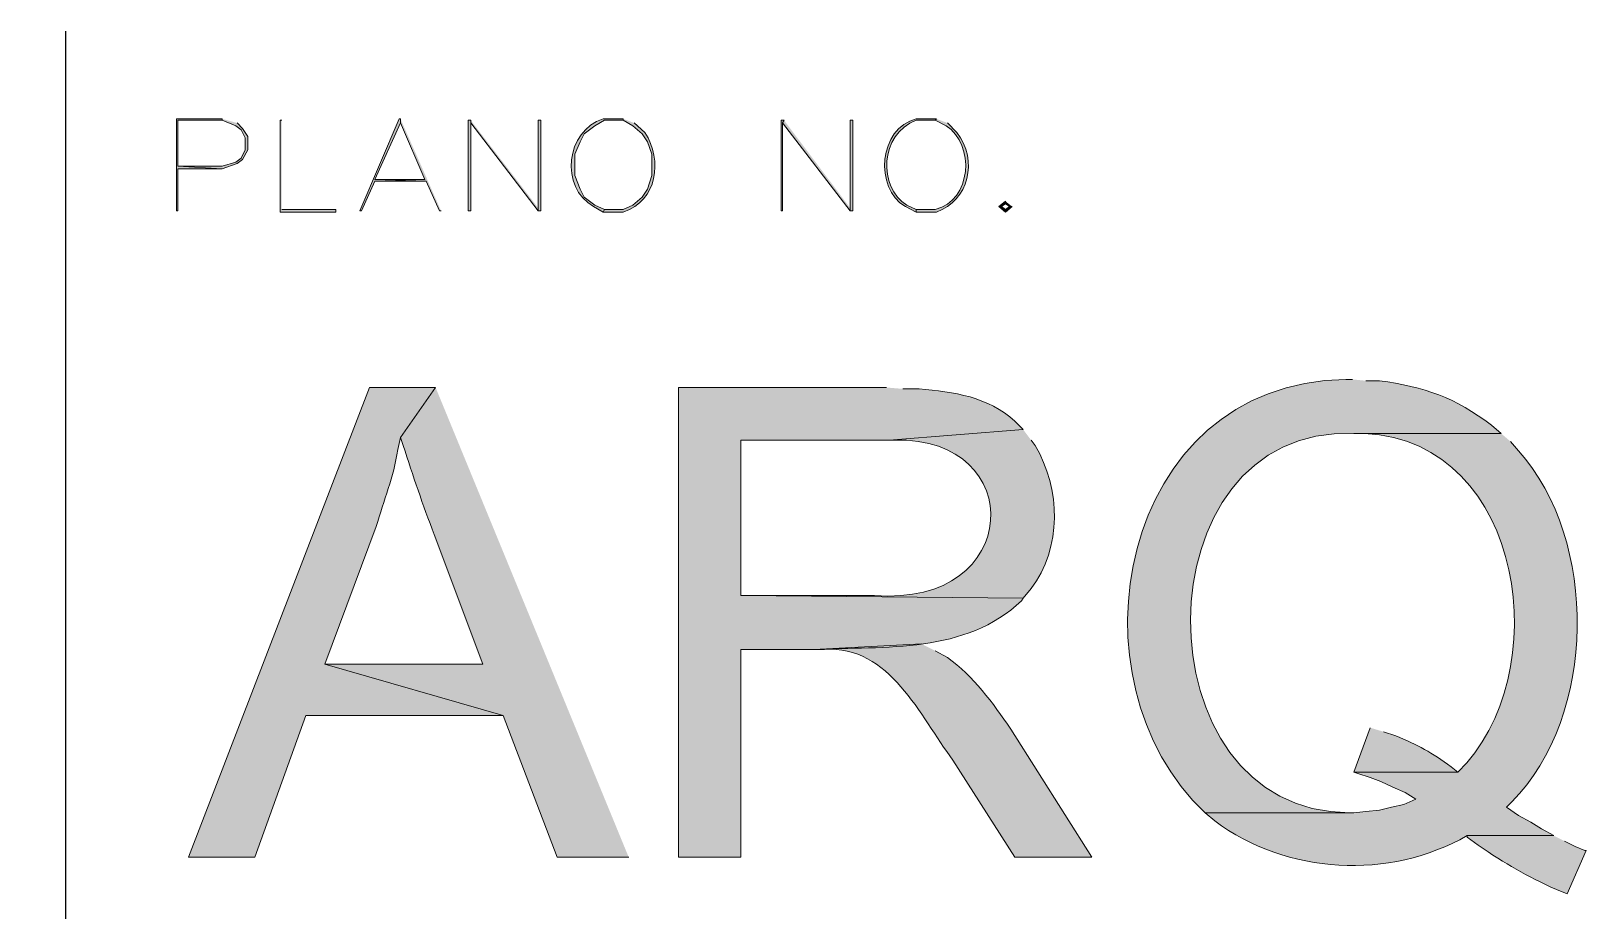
# Model space of a CAD drawing. Header units: millimetres. Extents: x -3 to 3438, y -2371 to 140.
# Drawn here: x 568.99 to 578.11, y -61.13 to -55.98 of the extents above; entities that cross this region are included whole.
import ezdxf

# ---------------------------------------------------------------- set-up
doc = ezdxf.new("R2010")
doc.units = ezdxf.units.MM
doc.layers.add('1- 3', color=3, linetype='Continuous')

msp = doc.modelspace()

# ---------------------------------------------------------------- hatches: boundary and pattern name
at = {"layer": '1- 3'}
for points in [[(570.1082, -56.4926), (569.8397, -56.4926), (569.8397, -57.0297), (569.8476, -57.0297), (569.8476, -56.7848), (570.1082, -56.7848), (569.8476, -56.769), (569.8476, -56.5005), (570.1082, -56.5005)], [(570.1082, -56.4926), (570.1082, -56.5005), (570.1872, -56.5321), (570.2188, -56.5557), (570.2425, -56.6031), (570.2425, -56.6742), (570.2188, -56.7216), (570.1872, -56.7453), (570.1082, -56.769), (569.8476, -56.769), (570.1082, -56.7848), (570.1951, -56.7532), (570.2267, -56.7295), (570.2583, -56.6742), (570.2583, -56.5952), (570.2267, -56.5478), (570.1951, -56.5163)], [(570.4558, -56.5005), (570.4479, -56.5005), (570.4479, -57.0376), (570.7717, -57.0376), (570.7717, -57.0218), (570.4558, -57.0218)], [(571.1509, -56.4926), (571.143, -56.4926), (570.9139, -57.0297), (570.9218, -57.0297), (571.0008, -56.8559), (571.301, -56.8559), (571.0008, -56.848), (571.1509, -56.5163)], [(571.1509, -56.4926), (571.1509, -56.5163), (571.2931, -56.848), (571.0008, -56.848), (571.301, -56.8559), (571.3799, -57.0297), (571.3878, -57.0297)], [(571.5616, -56.5005), (571.5458, -56.5005), (571.5458, -57.0297), (571.5616, -57.0297), (571.5616, -56.5163)], [(571.5616, -56.5005), (571.5616, -56.5163), (571.9566, -57.0297), (571.9566, -57.0139)], [(571.9724, -57.0297), (571.9724, -56.5005), (571.9566, -56.5005), (571.9566, -57.0297)], [(573.3942, -56.5005), (573.3784, -56.5005), (573.3784, -57.0297), (573.3863, -57.0297), (573.3863, -56.5163)], [(573.3942, -56.5005), (573.3863, -56.5163), (573.7812, -57.0297), (573.7812, -57.0139)], [(573.797, -57.0297), (573.797, -56.5005), (573.7812, -56.5005), (573.7812, -57.0297)], [(574.6896, -56.9744), (574.6501, -57.006), (574.6896, -57.0376), (574.6896, -57.0218), (574.6659, -57.006), (574.6896, -56.9902)], [(574.6896, -56.9744), (574.6896, -56.9902), (574.7133, -57.006), (574.6896, -57.0218), (574.6896, -57.0376), (574.7291, -57.006)]]:
    msp.add_hatch(color=256, dxfattribs=at).paths.add_polyline_path(points)
h = msp.add_hatch(color=256, dxfattribs=at)
edge = h.paths.add_edge_path()
edge.add_spline(control_points=[(572.4542, -56.4926), (572.4542, -56.4926), (572.3357, -56.4926), (572.3357, -56.4926), (572.117, -56.5609), (572.0812, -56.8926), (572.2804, -57.006), (572.2804, -57.006), (572.3357, -57.0376), (572.3357, -57.0376), (572.3357, -57.0376), (572.3436, -57.0218), (572.3436, -57.0218), (572.3436, -57.0218), (572.2883, -56.9981), (572.2883, -56.9981), (572.2883, -56.9981), (572.2251, -56.9507), (572.2251, -56.9507), (572.2251, -56.9507), (572.2014, -56.9033), (572.2014, -56.9033), (572.2014, -56.9033), (572.1698, -56.8243), (572.1698, -56.8243), (572.1698, -56.8243), (572.1698, -56.6979), (572.1698, -56.6979), (572.1698, -56.6979), (572.2014, -56.6268), (572.2014, -56.6268), (572.2014, -56.6268), (572.2251, -56.5794), (572.2251, -56.5794), (572.2251, -56.5794), (572.2883, -56.5321), (572.2883, -56.5321), (572.2883, -56.5321), (572.3436, -56.5005), (572.3436, -56.5005), (572.3436, -56.5005), (572.4542, -56.5005), (572.4542, -56.5005)], knot_values=[0, 0, 0, 0, 0.035278, 0.035278, 0.035278, 0.070556, 0.070556, 0.070556, 0.105833, 0.105833, 0.105833, 0.141111, 0.141111, 0.141111, 0.176389, 0.176389, 0.176389, 0.211667, 0.211667, 0.211667, 0.246944, 0.246944, 0.246944, 0.282222, 0.282222, 0.282222, 0.3175, 0.3175, 0.3175, 0.352778, 0.352778, 0.352778, 0.388056, 0.388056, 0.388056, 0.423333, 0.423333, 0.423333, 0.458611, 0.458611, 0.458611, 0.493889, 0.493889, 0.493889, 0.493889], degree=3, periodic=0)
edge.add_line((572.4542, -56.5005), (572.4542, -56.4926))
h = msp.add_hatch(color=256, dxfattribs=at)
edge = h.paths.add_edge_path()
edge.add_spline(control_points=[(572.4542, -56.4926), (572.4542, -56.4926), (572.4542, -56.5005), (572.4542, -56.5005), (572.4542, -56.5005), (572.5095, -56.5321), (572.5095, -56.5321), (572.5095, -56.5321), (572.5648, -56.5794), (572.5648, -56.5794), (572.5648, -56.5794), (572.5964, -56.6268), (572.5964, -56.6268), (572.5964, -56.6268), (572.6201, -56.6979), (572.6201, -56.6979), (572.6201, -56.6979), (572.6201, -56.8243), (572.6201, -56.8243), (572.6201, -56.8243), (572.5964, -56.9033), (572.5964, -56.9033), (572.5964, -56.9033), (572.5648, -56.9507), (572.5648, -56.9507), (572.5648, -56.9507), (572.5095, -56.9981), (572.5095, -56.9981), (572.5095, -56.9981), (572.4542, -57.0218), (572.4542, -57.0218), (572.4542, -57.0218), (572.3436, -57.0218), (572.3436, -57.0218), (572.3436, -57.0218), (572.3357, -57.0376), (572.3357, -57.0376), (572.3357, -57.0376), (572.4542, -57.0376), (572.4542, -57.0376), (572.653, -56.972), (572.6862, -56.7357), (572.5806, -56.5715), (572.5806, -56.5715), (572.5174, -56.5163), (572.5174, -56.5163)], knot_values=[0, 0, 0, 0, 0.035278, 0.035278, 0.035278, 0.070556, 0.070556, 0.070556, 0.105833, 0.105833, 0.105833, 0.141111, 0.141111, 0.141111, 0.176389, 0.176389, 0.176389, 0.211667, 0.211667, 0.211667, 0.246944, 0.246944, 0.246944, 0.282222, 0.282222, 0.282222, 0.3175, 0.3175, 0.3175, 0.352778, 0.352778, 0.352778, 0.388056, 0.388056, 0.388056, 0.423333, 0.423333, 0.423333, 0.458611, 0.458611, 0.458611, 0.493889, 0.493889, 0.493889, 0.529167, 0.529167, 0.529167, 0.529167], degree=3, periodic=0)
edge.add_line((572.5174, -56.5163), (572.4542, -56.4926))
h = msp.add_hatch(color=256, dxfattribs=at)
edge = h.paths.add_edge_path()
edge.add_spline(control_points=[(574.2867, -56.4926), (574.2867, -56.4926), (574.1683, -56.4926), (574.1683, -56.4926), (573.9484, -56.544), (573.9192, -56.8982), (574.1051, -57.006), (574.1051, -57.006), (574.1683, -57.0376), (574.1683, -57.0376), (574.1683, -57.0376), (574.1683, -57.0218), (574.1683, -57.0218), (574.1683, -57.0218), (574.113, -56.9981), (574.113, -56.9981), (573.9429, -56.892), (573.953, -56.5817), (574.1683, -56.5005), (574.1683, -56.5005), (574.2788, -56.5005), (574.2788, -56.5005)], knot_values=[0, 0, 0, 0, 0.035278, 0.035278, 0.035278, 0.070556, 0.070556, 0.070556, 0.105833, 0.105833, 0.105833, 0.141111, 0.141111, 0.141111, 0.176389, 0.176389, 0.176389, 0.211667, 0.211667, 0.211667, 0.246944, 0.246944, 0.246944, 0.246944], degree=3, periodic=0)
edge.add_line((574.2788, -56.5005), (574.2867, -56.4926))
h = msp.add_hatch(color=256, dxfattribs=at)
edge = h.paths.add_edge_path()
edge.add_spline(control_points=[(574.2867, -56.4926), (574.2867, -56.4926), (574.2788, -56.5005), (574.2788, -56.5005), (574.2788, -56.5005), (574.342, -56.5321), (574.342, -56.5321), (574.515, -56.6424), (574.4917, -56.9733), (574.2788, -57.0218), (574.2788, -57.0218), (574.1683, -57.0218), (574.1683, -57.0218), (574.1683, -57.0218), (574.1683, -57.0376), (574.1683, -57.0376), (574.1683, -57.0376), (574.2867, -57.0376), (574.2867, -57.0376), (574.4709, -56.9719), (574.5352, -56.7364), (574.4052, -56.5715), (574.4052, -56.5715), (574.3499, -56.5163), (574.3499, -56.5163)], knot_values=[0, 0, 0, 0, 0.035278, 0.035278, 0.035278, 0.070556, 0.070556, 0.070556, 0.105833, 0.105833, 0.105833, 0.141111, 0.141111, 0.141111, 0.176389, 0.176389, 0.176389, 0.211667, 0.211667, 0.211667, 0.246944, 0.246944, 0.246944, 0.282222, 0.282222, 0.282222, 0.282222], degree=3, periodic=0)
edge.add_line((574.3499, -56.5163), (574.2867, -56.4926))
h = msp.add_hatch(color=256, dxfattribs=at)
edge = h.paths.add_edge_path()
edge.add_spline(control_points=[(576.7196, -58.017), (576.7196, -58.017), (576.6801, -58.017), (576.6801, -58.017), (575.3433, -58.0376), (575.0353, -59.7903), (575.8586, -60.5526), (575.8586, -60.5526), (576.7275, -60.5526), (576.7275, -60.5526), (576.7275, -60.5526), (576.7038, -60.5526), (576.7038, -60.5526), (575.4555, -60.5555), (575.46, -58.279), (576.7275, -58.333), (576.7275, -58.333), (577.5885, -58.333), (577.5885, -58.333), (577.5885, -58.333), (577.5332, -58.2856), (577.5332, -58.2856), (577.3219, -58.1238), (577.1392, -58.0596), (576.8776, -58.0249), (576.8776, -58.0249), (576.7986, -58.0249), (576.7986, -58.0249)], knot_values=[0, 0, 0, 0, 0.035278, 0.035278, 0.035278, 0.070556, 0.070556, 0.070556, 0.105833, 0.105833, 0.105833, 0.141111, 0.141111, 0.141111, 0.176389, 0.176389, 0.176389, 0.211667, 0.211667, 0.211667, 0.246944, 0.246944, 0.246944, 0.282222, 0.282222, 0.282222, 0.3175, 0.3175, 0.3175, 0.3175], degree=3, periodic=0)
edge.add_line((576.7986, -58.0249), (576.7196, -58.017))
h = msp.add_hatch(color=256, dxfattribs=at)
edge = h.paths.add_edge_path()
edge.add_spline(control_points=[(571.3562, -58.0644), (571.3562, -58.0644), (570.9692, -58.0644), (570.9692, -58.0644), (570.9692, -58.0644), (569.9107, -60.8133), (569.9107, -60.8133), (569.9107, -60.8133), (570.2978, -60.8133), (570.2978, -60.8133), (570.2978, -60.8133), (570.5979, -59.9839), (570.5979, -59.9839), (570.5979, -59.9839), (571.7512, -59.9839), (571.7512, -59.9839), (571.7512, -59.9839), (570.7085, -59.6837), (570.7085, -59.6837), (570.7085, -59.6837), (571.0087, -58.878), (571.0087, -58.878), (571.0542, -58.7206), (571.1102, -58.5935), (571.1351, -58.4278), (571.1351, -58.4278), (571.1509, -58.3567), (571.1509, -58.3567)], knot_values=[0, 0, 0, 0, 0.035278, 0.035278, 0.035278, 0.070556, 0.070556, 0.070556, 0.105833, 0.105833, 0.105833, 0.141111, 0.141111, 0.141111, 0.176389, 0.176389, 0.176389, 0.211667, 0.211667, 0.211667, 0.246944, 0.246944, 0.246944, 0.282222, 0.282222, 0.282222, 0.3175, 0.3175, 0.3175, 0.3175], degree=3, periodic=0)
edge.add_line((571.1509, -58.3567), (571.3562, -58.0644))
h = msp.add_hatch(color=256, dxfattribs=at)
edge = h.paths.add_edge_path()
edge.add_spline(control_points=[(571.3562, -58.0644), (571.3562, -58.0644), (571.1509, -58.3567), (571.1509, -58.3567), (571.1509, -58.3567), (571.1667, -58.4041), (571.1667, -58.4041), (571.2235, -58.5817), (571.2816, -58.7507), (571.3483, -58.9254), (571.3483, -58.9254), (571.6327, -59.6837), (571.6327, -59.6837), (571.6327, -59.6837), (570.7085, -59.6837), (570.7085, -59.6837), (570.7085, -59.6837), (571.7512, -59.9839), (571.7512, -59.9839), (571.7512, -59.9839), (572.0671, -60.8133), (572.0671, -60.8133), (572.0671, -60.8133), (572.4858, -60.8133), (572.4858, -60.8133)], knot_values=[0, 0, 0, 0, 0.035278, 0.035278, 0.035278, 0.070556, 0.070556, 0.070556, 0.105833, 0.105833, 0.105833, 0.141111, 0.141111, 0.141111, 0.176389, 0.176389, 0.176389, 0.211667, 0.211667, 0.211667, 0.246944, 0.246944, 0.246944, 0.282222, 0.282222, 0.282222, 0.282222], degree=3, periodic=0)
edge.add_line((572.4858, -60.8133), (571.3562, -58.0644))
h = msp.add_hatch(color=256, dxfattribs=at)
edge = h.paths.add_edge_path()
edge.add_spline(control_points=[(573.9945, -58.0644), (573.9945, -58.0644), (572.778, -58.0644), (572.778, -58.0644), (572.778, -58.0644), (572.778, -60.8133), (572.778, -60.8133), (572.778, -60.8133), (573.1414, -60.8133), (573.1414, -60.8133), (573.1414, -60.8133), (573.1414, -59.5968), (573.1414, -59.5968), (573.1414, -59.5968), (573.5679, -59.5968), (573.5679, -59.5968), (573.9879, -59.5788), (574.4546, -59.6232), (574.7844, -59.3125), (574.7844, -59.3125), (574.7923, -59.2967), (574.7923, -59.2967), (574.7923, -59.2967), (573.1414, -59.2809), (573.1414, -59.2809), (573.1414, -59.2809), (573.1414, -58.3725), (573.1414, -58.3725), (573.1414, -58.3725), (574.0103, -58.3725), (574.0103, -58.3725), (574.0103, -58.3725), (574.7923, -58.3093), (574.7923, -58.3093), (574.7923, -58.3093), (574.7449, -58.2619), (574.7449, -58.2619), (574.5878, -58.118), (574.3888, -58.09), (574.184, -58.0723), (574.184, -58.0723), (574.0893, -58.0723), (574.0893, -58.0723)], knot_values=[0, 0, 0, 0, 0.035278, 0.035278, 0.035278, 0.070556, 0.070556, 0.070556, 0.105833, 0.105833, 0.105833, 0.141111, 0.141111, 0.141111, 0.176389, 0.176389, 0.176389, 0.211667, 0.211667, 0.211667, 0.246944, 0.246944, 0.246944, 0.282222, 0.282222, 0.282222, 0.3175, 0.3175, 0.3175, 0.352778, 0.352778, 0.352778, 0.388056, 0.388056, 0.388056, 0.423333, 0.423333, 0.423333, 0.458611, 0.458611, 0.458611, 0.493889, 0.493889, 0.493889, 0.493889], degree=3, periodic=0)
edge.add_line((574.0893, -58.0723), (573.9945, -58.0644))
h = msp.add_hatch(color=256, dxfattribs=at)
edge = h.paths.add_edge_path()
edge.add_spline(control_points=[(574.7923, -58.3093), (574.7923, -58.3093), (574.0103, -58.3725), (574.0103, -58.3725), (574.0103, -58.3725), (574.0419, -58.3725), (574.0419, -58.3725), (574.825, -58.3485), (574.7937, -59.3537), (573.9234, -59.2809), (573.9234, -59.2809), (573.1414, -59.2809), (573.1414, -59.2809), (573.1414, -59.2809), (574.7923, -59.2967), (574.7923, -59.2967), (574.7923, -59.2967), (574.8397, -59.2414), (574.8397, -59.2414), (575.0215, -59.0056), (575.0136, -58.6551), (574.8634, -58.4041), (574.8634, -58.4041), (574.8397, -58.3725), (574.8397, -58.3725)], knot_values=[0, 0, 0, 0, 0.035278, 0.035278, 0.035278, 0.070556, 0.070556, 0.070556, 0.105833, 0.105833, 0.105833, 0.141111, 0.141111, 0.141111, 0.176389, 0.176389, 0.176389, 0.211667, 0.211667, 0.211667, 0.246944, 0.246944, 0.246944, 0.282222, 0.282222, 0.282222, 0.282222], degree=3, periodic=0)
edge.add_line((574.8397, -58.3725), (574.7923, -58.3093))
h = msp.add_hatch(color=256, dxfattribs=at)
edge = h.paths.add_edge_path()
edge.add_spline(control_points=[(577.5885, -58.333), (577.5885, -58.333), (576.7275, -58.333), (576.7275, -58.333), (576.7275, -58.333), (576.7907, -58.333), (576.7907, -58.333), (577.7355, -58.3792), (577.9143, -59.7555), (577.3357, -60.3156), (577.3357, -60.3156), (576.7275, -60.3156), (576.7275, -60.3156), (576.7275, -60.3156), (576.7512, -60.3235), (576.7512, -60.3235), (576.7512, -60.3235), (576.8223, -60.3472), (576.8223, -60.3472), (576.8223, -60.3472), (576.8855, -60.3709), (576.8855, -60.3709), (576.8855, -60.3709), (576.9566, -60.4025), (576.9566, -60.4025), (576.9566, -60.4025), (577.0277, -60.4341), (577.0277, -60.4341), (577.0277, -60.4341), (577.0908, -60.4736), (577.0908, -60.4736), (577.0908, -60.4736), (577.0198, -60.5052), (577.0198, -60.5052), (577.0198, -60.5052), (576.9487, -60.521), (576.9487, -60.521), (576.9487, -60.521), (576.8776, -60.5368), (576.8776, -60.5368), (576.8776, -60.5368), (576.7986, -60.5447), (576.7986, -60.5447), (576.7986, -60.5447), (576.7275, -60.5526), (576.7275, -60.5526), (576.7275, -60.5526), (575.8586, -60.5526), (575.8586, -60.5526), (575.8586, -60.5526), (575.9139, -60.6), (575.9139, -60.6), (576.3377, -60.9163), (576.9335, -60.947), (577.391, -60.6869), (577.391, -60.6869), (577.8965, -60.6869), (577.8965, -60.6869), (577.8965, -60.6869), (577.8254, -60.6474), (577.8254, -60.6474), (577.8254, -60.6474), (577.7622, -60.6079), (577.7622, -60.6079), (577.7622, -60.6079), (577.6912, -60.5684), (577.6912, -60.5684), (577.6912, -60.5684), (577.6201, -60.521), (577.6201, -60.521), (577.6201, -60.521), (577.6517, -60.4894), (577.6517, -60.4894), (578.1492, -59.9886), (578.1601, -58.956), (577.6912, -58.4357), (577.6912, -58.4357), (577.6438, -58.3804), (577.6438, -58.3804)], knot_values=[0, 0, 0, 0, 0.035278, 0.035278, 0.035278, 0.070556, 0.070556, 0.070556, 0.105833, 0.105833, 0.105833, 0.141111, 0.141111, 0.141111, 0.176389, 0.176389, 0.176389, 0.211667, 0.211667, 0.211667, 0.246944, 0.246944, 0.246944, 0.282222, 0.282222, 0.282222, 0.3175, 0.3175, 0.3175, 0.352778, 0.352778, 0.352778, 0.388056, 0.388056, 0.388056, 0.423333, 0.423333, 0.423333, 0.458611, 0.458611, 0.458611, 0.493889, 0.493889, 0.493889, 0.529167, 0.529167, 0.529167, 0.564444, 0.564444, 0.564444, 0.599722, 0.599722, 0.599722, 0.635, 0.635, 0.635, 0.670278, 0.670278, 0.670278, 0.705556, 0.705556, 0.705556, 0.740833, 0.740833, 0.740833, 0.776111, 0.776111, 0.776111, 0.811389, 0.811389, 0.811389, 0.846667, 0.846667, 0.846667, 0.881944, 0.881944, 0.881944, 0.917222, 0.917222, 0.917222, 0.917222], degree=3, periodic=0)
edge.add_line((577.6438, -58.3804), (577.5885, -58.333))
h = msp.add_hatch(color=256, dxfattribs=at)
edge = h.paths.add_edge_path()
edge.add_spline(control_points=[(574.1998, -59.5652), (574.1998, -59.5652), (573.5679, -59.5968), (573.5679, -59.5968), (573.5679, -59.5968), (573.6311, -59.5968), (573.6311, -59.5968), (574.0111, -59.5712), (574.1913, -59.9886), (574.3815, -60.2445), (574.3815, -60.2445), (574.7449, -60.8133), (574.7449, -60.8133), (574.7449, -60.8133), (575.1951, -60.8133), (575.1951, -60.8133), (575.1951, -60.8133), (574.7212, -60.0629), (574.7212, -60.0629), (574.6141, -59.9112), (574.5045, -59.7519), (574.3499, -59.6442), (574.3499, -59.6442), (574.2788, -59.6047), (574.2788, -59.6047)], knot_values=[0, 0, 0, 0, 0.035278, 0.035278, 0.035278, 0.070556, 0.070556, 0.070556, 0.105833, 0.105833, 0.105833, 0.141111, 0.141111, 0.141111, 0.176389, 0.176389, 0.176389, 0.211667, 0.211667, 0.211667, 0.246944, 0.246944, 0.246944, 0.282222, 0.282222, 0.282222, 0.282222], degree=3, periodic=0)
edge.add_line((574.2788, -59.6047), (574.1998, -59.5652))
h = msp.add_hatch(color=256, dxfattribs=at)
edge = h.paths.add_edge_path()
edge.add_spline(control_points=[(576.8223, -60.055), (576.8223, -60.055), (576.7275, -60.3156), (576.7275, -60.3156), (576.7275, -60.3156), (577.3357, -60.3156), (577.3357, -60.3156), (577.3357, -60.3156), (577.2962, -60.284), (577.2962, -60.284), (577.1843, -60.2023), (577.1014, -60.154), (576.9724, -60.1024), (576.9724, -60.1024), (576.9013, -60.0787), (576.9013, -60.0787)], knot_values=[0, 0, 0, 0, 0.035278, 0.035278, 0.035278, 0.070556, 0.070556, 0.070556, 0.105833, 0.105833, 0.105833, 0.141111, 0.141111, 0.141111, 0.176389, 0.176389, 0.176389, 0.176389], degree=3, periodic=0)
edge.add_line((576.9013, -60.0787), (576.8223, -60.055))
h = msp.add_hatch(color=256, dxfattribs=at)
edge = h.paths.add_edge_path()
edge.add_spline(control_points=[(577.8965, -60.6869), (577.8965, -60.6869), (577.391, -60.6869), (577.391, -60.6869), (577.391, -60.6869), (577.391, -60.6948), (577.391, -60.6948), (577.391, -60.6948), (577.4542, -60.7422), (577.4542, -60.7422), (577.6166, -60.8539), (577.7342, -60.92), (577.9123, -61.0028), (577.9123, -61.0028), (577.9755, -61.0265), (577.9755, -61.0265), (577.9755, -61.0265), (578.0861, -60.7738), (578.0861, -60.7738), (578.0861, -60.7738), (578.0782, -60.7738), (578.0782, -60.7738), (578.0782, -60.7738), (578.0229, -60.7501), (578.0229, -60.7501), (578.0229, -60.7501), (577.9597, -60.7185), (577.9597, -60.7185)], knot_values=[0, 0, 0, 0, 0.035278, 0.035278, 0.035278, 0.070556, 0.070556, 0.070556, 0.105833, 0.105833, 0.105833, 0.141111, 0.141111, 0.141111, 0.176389, 0.176389, 0.176389, 0.211667, 0.211667, 0.211667, 0.246944, 0.246944, 0.246944, 0.282222, 0.282222, 0.282222, 0.3175, 0.3175, 0.3175, 0.3175], degree=3, periodic=0)
edge.add_line((577.9597, -60.7185), (577.8965, -60.6869))

# ---------------------------------------------------------------- linework, layer by layer
at = {"layer": '1- 3', "lineweight": 25}
msp.add_lwpolyline([(569.1919, -55.9791), (569.1919, -68.9333)], dxfattribs=at)
at = {"layer": '1- 3', "lineweight": 0}
for points in [[(570.1082, -56.4926), (569.8397, -56.4926), (569.8397, -57.0297), (569.8476, -57.0297), (569.8476, -56.7848), (570.1082, -56.7848), (569.8476, -56.769), (569.8476, -56.5005), (570.1082, -56.5005)], [(570.1082, -56.4926), (570.1082, -56.5005), (570.1872, -56.5321), (570.2188, -56.5557), (570.2425, -56.6031), (570.2425, -56.6742), (570.2188, -56.7216), (570.1872, -56.7453), (570.1082, -56.769), (569.8476, -56.769), (570.1082, -56.7848), (570.1951, -56.7532), (570.2267, -56.7295), (570.2583, -56.6742), (570.2583, -56.5952), (570.2267, -56.5478), (570.1951, -56.5163)], [(570.4558, -56.5005), (570.4479, -56.5005), (570.4479, -57.0376), (570.7717, -57.0376), (570.7717, -57.0218), (570.4558, -57.0218)], [(571.1509, -56.4926), (571.143, -56.4926), (570.9139, -57.0297), (570.9218, -57.0297), (571.0008, -56.8559), (571.301, -56.8559), (571.0008, -56.848), (571.1509, -56.5163)], [(571.1509, -56.4926), (571.1509, -56.5163), (571.2931, -56.848), (571.0008, -56.848), (571.301, -56.8559), (571.3799, -57.0297), (571.3878, -57.0297)], [(571.5616, -56.5005), (571.5458, -56.5005), (571.5458, -57.0297), (571.5616, -57.0297), (571.5616, -56.5163)], [(571.5616, -56.5005), (571.5616, -56.5163), (571.9566, -57.0297), (571.9566, -57.0139)], [(571.9724, -57.0297), (571.9724, -56.5005), (571.9566, -56.5005), (571.9566, -57.0297), (571.9724, -57.0297)], [(573.3942, -56.5005), (573.3784, -56.5005), (573.3784, -57.0297), (573.3863, -57.0297), (573.3863, -56.5163)], [(573.3942, -56.5005), (573.3863, -56.5163), (573.7812, -57.0297), (573.7812, -57.0139)], [(573.797, -57.0297), (573.797, -56.5005), (573.7812, -56.5005), (573.7812, -57.0297), (573.797, -57.0297)], [(574.6896, -56.9744), (574.6501, -57.006), (574.6896, -57.0376), (574.6896, -57.0218), (574.6659, -57.006), (574.6896, -56.9902)], [(574.6896, -56.9744), (574.6896, -56.9902), (574.7133, -57.006), (574.6896, -57.0218), (574.6896, -57.0376), (574.7291, -57.006)]]:
    msp.add_lwpolyline(points, dxfattribs=at)
at = {"layer": '1- 3', "lineweight": 25}
msp.add_open_spline([(541.3957, -55.9791), (541.3957, -55.9791), (541.3957, -73.6727), (541.3957, -73.6727), (541.3957, -73.6727), (541.4115, -73.799), (541.4115, -73.799), (541.4643, -74.0063), (541.6071, -74.1491), (541.8144, -74.2019), (541.8144, -74.2019), (541.9407, -74.2177), (541.9407, -74.2177), (541.9407, -74.2177), (583.3783, -74.2177), (583.3783, -74.2177), (583.6341, -74.2127), (583.8468, -74.0496), (583.9076, -73.799), (583.9076, -73.799), (583.9234, -73.6727), (583.9234, -73.6727), (583.9234, -73.6727), (583.9234, -55.9791), (583.9234, -55.9791)], degree=3, knots=[0, 0, 0, 0, 1, 1, 1, 2, 2, 2, 3, 3, 3, 4, 4, 4, 5, 5, 5, 6, 6, 6, 7, 7, 7, 8, 8, 8, 8], dxfattribs=at)
at = {"layer": '1- 3', "lineweight": 0}
for points, knots in [([(572.4542, -56.4926), (572.4542, -56.4926), (572.3357, -56.4926), (572.3357, -56.4926), (572.117, -56.5609), (572.0812, -56.8926), (572.2804, -57.006), (572.2804, -57.006), (572.3357, -57.0376), (572.3357, -57.0376), (572.3357, -57.0376), (572.3436, -57.0218), (572.3436, -57.0218), (572.3436, -57.0218), (572.2883, -56.9981), (572.2883, -56.9981), (572.2883, -56.9981), (572.2251, -56.9507), (572.2251, -56.9507), (572.2251, -56.9507), (572.2014, -56.9033), (572.2014, -56.9033), (572.2014, -56.9033), (572.1698, -56.8243), (572.1698, -56.8243), (572.1698, -56.8243), (572.1698, -56.6979), (572.1698, -56.6979), (572.1698, -56.6979), (572.2014, -56.6268), (572.2014, -56.6268), (572.2014, -56.6268), (572.2251, -56.5794), (572.2251, -56.5794), (572.2251, -56.5794), (572.2883, -56.5321), (572.2883, -56.5321), (572.2883, -56.5321), (572.3436, -56.5005), (572.3436, -56.5005), (572.3436, -56.5005), (572.4542, -56.5005), (572.4542, -56.5005)], [0, 0, 0, 0, 1, 1, 1, 2, 2, 2, 3, 3, 3, 4, 4, 4, 5, 5, 5, 6, 6, 6, 7, 7, 7, 8, 8, 8, 9, 9, 9, 10, 10, 10, 11, 11, 11, 12, 12, 12, 13, 13, 13, 14, 14, 14, 14]), ([(572.4542, -56.4926), (572.4542, -56.4926), (572.4542, -56.5005), (572.4542, -56.5005), (572.4542, -56.5005), (572.5095, -56.5321), (572.5095, -56.5321), (572.5095, -56.5321), (572.5648, -56.5794), (572.5648, -56.5794), (572.5648, -56.5794), (572.5964, -56.6268), (572.5964, -56.6268), (572.5964, -56.6268), (572.6201, -56.6979), (572.6201, -56.6979), (572.6201, -56.6979), (572.6201, -56.8243), (572.6201, -56.8243), (572.6201, -56.8243), (572.5964, -56.9033), (572.5964, -56.9033), (572.5964, -56.9033), (572.5648, -56.9507), (572.5648, -56.9507), (572.5648, -56.9507), (572.5095, -56.9981), (572.5095, -56.9981), (572.5095, -56.9981), (572.4542, -57.0218), (572.4542, -57.0218), (572.4542, -57.0218), (572.3436, -57.0218), (572.3436, -57.0218), (572.3436, -57.0218), (572.3357, -57.0376), (572.3357, -57.0376), (572.3357, -57.0376), (572.4542, -57.0376), (572.4542, -57.0376), (572.653, -56.972), (572.6862, -56.7357), (572.5806, -56.5715), (572.5806, -56.5715), (572.5174, -56.5163), (572.5174, -56.5163)], [0, 0, 0, 0, 1, 1, 1, 2, 2, 2, 3, 3, 3, 4, 4, 4, 5, 5, 5, 6, 6, 6, 7, 7, 7, 8, 8, 8, 9, 9, 9, 10, 10, 10, 11, 11, 11, 12, 12, 12, 13, 13, 13, 14, 14, 14, 15, 15, 15, 15]), ([(574.2867, -56.4926), (574.2867, -56.4926), (574.1683, -56.4926), (574.1683, -56.4926), (573.9484, -56.544), (573.9192, -56.8982), (574.1051, -57.006), (574.1051, -57.006), (574.1683, -57.0376), (574.1683, -57.0376), (574.1683, -57.0376), (574.1683, -57.0218), (574.1683, -57.0218), (574.1683, -57.0218), (574.113, -56.9981), (574.113, -56.9981), (573.9429, -56.892), (573.953, -56.5817), (574.1683, -56.5005), (574.1683, -56.5005), (574.2788, -56.5005), (574.2788, -56.5005)], [0, 0, 0, 0, 1, 1, 1, 2, 2, 2, 3, 3, 3, 4, 4, 4, 5, 5, 5, 6, 6, 6, 7, 7, 7, 7]), ([(574.2867, -56.4926), (574.2867, -56.4926), (574.2788, -56.5005), (574.2788, -56.5005), (574.2788, -56.5005), (574.342, -56.5321), (574.342, -56.5321), (574.515, -56.6424), (574.4917, -56.9733), (574.2788, -57.0218), (574.2788, -57.0218), (574.1683, -57.0218), (574.1683, -57.0218), (574.1683, -57.0218), (574.1683, -57.0376), (574.1683, -57.0376), (574.1683, -57.0376), (574.2867, -57.0376), (574.2867, -57.0376), (574.4709, -56.9719), (574.5352, -56.7364), (574.4052, -56.5715), (574.4052, -56.5715), (574.3499, -56.5163), (574.3499, -56.5163)], [0, 0, 0, 0, 1, 1, 1, 2, 2, 2, 3, 3, 3, 4, 4, 4, 5, 5, 5, 6, 6, 6, 7, 7, 7, 8, 8, 8, 8]), ([(576.7196, -58.017), (576.7196, -58.017), (576.6801, -58.017), (576.6801, -58.017), (575.3433, -58.0376), (575.0353, -59.7903), (575.8586, -60.5526), (575.8586, -60.5526), (576.7275, -60.5526), (576.7275, -60.5526), (576.7275, -60.5526), (576.7038, -60.5526), (576.7038, -60.5526), (575.4555, -60.5555), (575.46, -58.279), (576.7275, -58.333), (576.7275, -58.333), (577.5885, -58.333), (577.5885, -58.333), (577.5885, -58.333), (577.5332, -58.2856), (577.5332, -58.2856), (577.3219, -58.1238), (577.1392, -58.0596), (576.8776, -58.0249), (576.8776, -58.0249), (576.7986, -58.0249), (576.7986, -58.0249)], [0, 0, 0, 0, 1, 1, 1, 2, 2, 2, 3, 3, 3, 4, 4, 4, 5, 5, 5, 6, 6, 6, 7, 7, 7, 8, 8, 8, 9, 9, 9, 9]), ([(571.3562, -58.0644), (571.3562, -58.0644), (570.9692, -58.0644), (570.9692, -58.0644), (570.9692, -58.0644), (569.9107, -60.8133), (569.9107, -60.8133), (569.9107, -60.8133), (570.2978, -60.8133), (570.2978, -60.8133), (570.2978, -60.8133), (570.5979, -59.9839), (570.5979, -59.9839), (570.5979, -59.9839), (571.7512, -59.9839), (571.7512, -59.9839), (571.7512, -59.9839), (570.7085, -59.6837), (570.7085, -59.6837), (570.7085, -59.6837), (571.0087, -58.878), (571.0087, -58.878), (571.0542, -58.7206), (571.1102, -58.5935), (571.1351, -58.4278), (571.1351, -58.4278), (571.1509, -58.3567), (571.1509, -58.3567)], [0, 0, 0, 0, 1, 1, 1, 2, 2, 2, 3, 3, 3, 4, 4, 4, 5, 5, 5, 6, 6, 6, 7, 7, 7, 8, 8, 8, 9, 9, 9, 9]), ([(571.3562, -58.0644), (571.3562, -58.0644), (571.1509, -58.3567), (571.1509, -58.3567), (571.1509, -58.3567), (571.1667, -58.4041), (571.1667, -58.4041), (571.2235, -58.5817), (571.2816, -58.7507), (571.3483, -58.9254), (571.3483, -58.9254), (571.6327, -59.6837), (571.6327, -59.6837), (571.6327, -59.6837), (570.7085, -59.6837), (570.7085, -59.6837), (570.7085, -59.6837), (571.7512, -59.9839), (571.7512, -59.9839), (571.7512, -59.9839), (572.0671, -60.8133), (572.0671, -60.8133), (572.0671, -60.8133), (572.4858, -60.8133), (572.4858, -60.8133)], [0, 0, 0, 0, 1, 1, 1, 2, 2, 2, 3, 3, 3, 4, 4, 4, 5, 5, 5, 6, 6, 6, 7, 7, 7, 8, 8, 8, 8]), ([(573.9945, -58.0644), (573.9945, -58.0644), (572.778, -58.0644), (572.778, -58.0644), (572.778, -58.0644), (572.778, -60.8133), (572.778, -60.8133), (572.778, -60.8133), (573.1414, -60.8133), (573.1414, -60.8133), (573.1414, -60.8133), (573.1414, -59.5968), (573.1414, -59.5968), (573.1414, -59.5968), (573.5679, -59.5968), (573.5679, -59.5968), (573.9879, -59.5788), (574.4546, -59.6232), (574.7844, -59.3125), (574.7844, -59.3125), (574.7923, -59.2967), (574.7923, -59.2967), (574.7923, -59.2967), (573.1414, -59.2809), (573.1414, -59.2809), (573.1414, -59.2809), (573.1414, -58.3725), (573.1414, -58.3725), (573.1414, -58.3725), (574.0103, -58.3725), (574.0103, -58.3725), (574.0103, -58.3725), (574.7923, -58.3093), (574.7923, -58.3093), (574.7923, -58.3093), (574.7449, -58.2619), (574.7449, -58.2619), (574.5878, -58.118), (574.3888, -58.09), (574.184, -58.0723), (574.184, -58.0723), (574.0893, -58.0723), (574.0893, -58.0723)], [0, 0, 0, 0, 1, 1, 1, 2, 2, 2, 3, 3, 3, 4, 4, 4, 5, 5, 5, 6, 6, 6, 7, 7, 7, 8, 8, 8, 9, 9, 9, 10, 10, 10, 11, 11, 11, 12, 12, 12, 13, 13, 13, 14, 14, 14, 14]), ([(574.7923, -58.3093), (574.7923, -58.3093), (574.0103, -58.3725), (574.0103, -58.3725), (574.0103, -58.3725), (574.0419, -58.3725), (574.0419, -58.3725), (574.825, -58.3485), (574.7937, -59.3537), (573.9234, -59.2809), (573.9234, -59.2809), (573.1414, -59.2809), (573.1414, -59.2809), (573.1414, -59.2809), (574.7923, -59.2967), (574.7923, -59.2967), (574.7923, -59.2967), (574.8397, -59.2414), (574.8397, -59.2414), (575.0215, -59.0056), (575.0136, -58.6551), (574.8634, -58.4041), (574.8634, -58.4041), (574.8397, -58.3725), (574.8397, -58.3725)], [0, 0, 0, 0, 1, 1, 1, 2, 2, 2, 3, 3, 3, 4, 4, 4, 5, 5, 5, 6, 6, 6, 7, 7, 7, 8, 8, 8, 8]), ([(577.5885, -58.333), (577.5885, -58.333), (576.7275, -58.333), (576.7275, -58.333), (576.7275, -58.333), (576.7907, -58.333), (576.7907, -58.333), (577.7355, -58.3792), (577.9143, -59.7555), (577.3357, -60.3156), (577.3357, -60.3156), (576.7275, -60.3156), (576.7275, -60.3156), (576.7275, -60.3156), (576.7512, -60.3235), (576.7512, -60.3235), (576.7512, -60.3235), (576.8223, -60.3472), (576.8223, -60.3472), (576.8223, -60.3472), (576.8855, -60.3709), (576.8855, -60.3709), (576.8855, -60.3709), (576.9566, -60.4025), (576.9566, -60.4025), (576.9566, -60.4025), (577.0277, -60.4341), (577.0277, -60.4341), (577.0277, -60.4341), (577.0908, -60.4736), (577.0908, -60.4736), (577.0908, -60.4736), (577.0198, -60.5052), (577.0198, -60.5052), (577.0198, -60.5052), (576.9487, -60.521), (576.9487, -60.521), (576.9487, -60.521), (576.8776, -60.5368), (576.8776, -60.5368), (576.8776, -60.5368), (576.7986, -60.5447), (576.7986, -60.5447), (576.7986, -60.5447), (576.7275, -60.5526), (576.7275, -60.5526), (576.7275, -60.5526), (575.8586, -60.5526), (575.8586, -60.5526), (575.8586, -60.5526), (575.9139, -60.6), (575.9139, -60.6), (576.3377, -60.9163), (576.9335, -60.947), (577.391, -60.6869), (577.391, -60.6869), (577.8965, -60.6869), (577.8965, -60.6869), (577.8965, -60.6869), (577.8254, -60.6474), (577.8254, -60.6474), (577.8254, -60.6474), (577.7622, -60.6079), (577.7622, -60.6079), (577.7622, -60.6079), (577.6912, -60.5684), (577.6912, -60.5684), (577.6912, -60.5684), (577.6201, -60.521), (577.6201, -60.521), (577.6201, -60.521), (577.6517, -60.4894), (577.6517, -60.4894), (578.1492, -59.9886), (578.1601, -58.956), (577.6912, -58.4357), (577.6912, -58.4357), (577.6438, -58.3804), (577.6438, -58.3804)], [0, 0, 0, 0, 1, 1, 1, 2, 2, 2, 3, 3, 3, 4, 4, 4, 5, 5, 5, 6, 6, 6, 7, 7, 7, 8, 8, 8, 9, 9, 9, 10, 10, 10, 11, 11, 11, 12, 12, 12, 13, 13, 13, 14, 14, 14, 15, 15, 15, 16, 16, 16, 17, 17, 17, 18, 18, 18, 19, 19, 19, 20, 20, 20, 21, 21, 21, 22, 22, 22, 23, 23, 23, 24, 24, 24, 25, 25, 25, 26, 26, 26, 26]), ([(574.1998, -59.5652), (574.1998, -59.5652), (573.5679, -59.5968), (573.5679, -59.5968), (573.5679, -59.5968), (573.6311, -59.5968), (573.6311, -59.5968), (574.0111, -59.5712), (574.1913, -59.9886), (574.3815, -60.2445), (574.3815, -60.2445), (574.7449, -60.8133), (574.7449, -60.8133), (574.7449, -60.8133), (575.1951, -60.8133), (575.1951, -60.8133), (575.1951, -60.8133), (574.7212, -60.0629), (574.7212, -60.0629), (574.6141, -59.9112), (574.5045, -59.7519), (574.3499, -59.6442), (574.3499, -59.6442), (574.2788, -59.6047), (574.2788, -59.6047)], [0, 0, 0, 0, 1, 1, 1, 2, 2, 2, 3, 3, 3, 4, 4, 4, 5, 5, 5, 6, 6, 6, 7, 7, 7, 8, 8, 8, 8]), ([(576.8223, -60.055), (576.8223, -60.055), (576.7275, -60.3156), (576.7275, -60.3156), (576.7275, -60.3156), (577.3357, -60.3156), (577.3357, -60.3156), (577.3357, -60.3156), (577.2962, -60.284), (577.2962, -60.284), (577.1843, -60.2023), (577.1014, -60.154), (576.9724, -60.1024), (576.9724, -60.1024), (576.9013, -60.0787), (576.9013, -60.0787)], [0, 0, 0, 0, 1, 1, 1, 2, 2, 2, 3, 3, 3, 4, 4, 4, 5, 5, 5, 5]), ([(577.8965, -60.6869), (577.8965, -60.6869), (577.391, -60.6869), (577.391, -60.6869), (577.391, -60.6869), (577.391, -60.6948), (577.391, -60.6948), (577.391, -60.6948), (577.4542, -60.7422), (577.4542, -60.7422), (577.6166, -60.8539), (577.7342, -60.92), (577.9123, -61.0028), (577.9123, -61.0028), (577.9755, -61.0265), (577.9755, -61.0265), (577.9755, -61.0265), (578.0861, -60.7738), (578.0861, -60.7738), (578.0861, -60.7738), (578.0782, -60.7738), (578.0782, -60.7738), (578.0782, -60.7738), (578.0229, -60.7501), (578.0229, -60.7501), (578.0229, -60.7501), (577.9597, -60.7185), (577.9597, -60.7185)], [0, 0, 0, 0, 1, 1, 1, 2, 2, 2, 3, 3, 3, 4, 4, 4, 5, 5, 5, 6, 6, 6, 7, 7, 7, 8, 8, 8, 9, 9, 9, 9])]:
    msp.add_open_spline(points, degree=3, knots=knots, dxfattribs=at)

doc.saveas('drawing.dxf')
